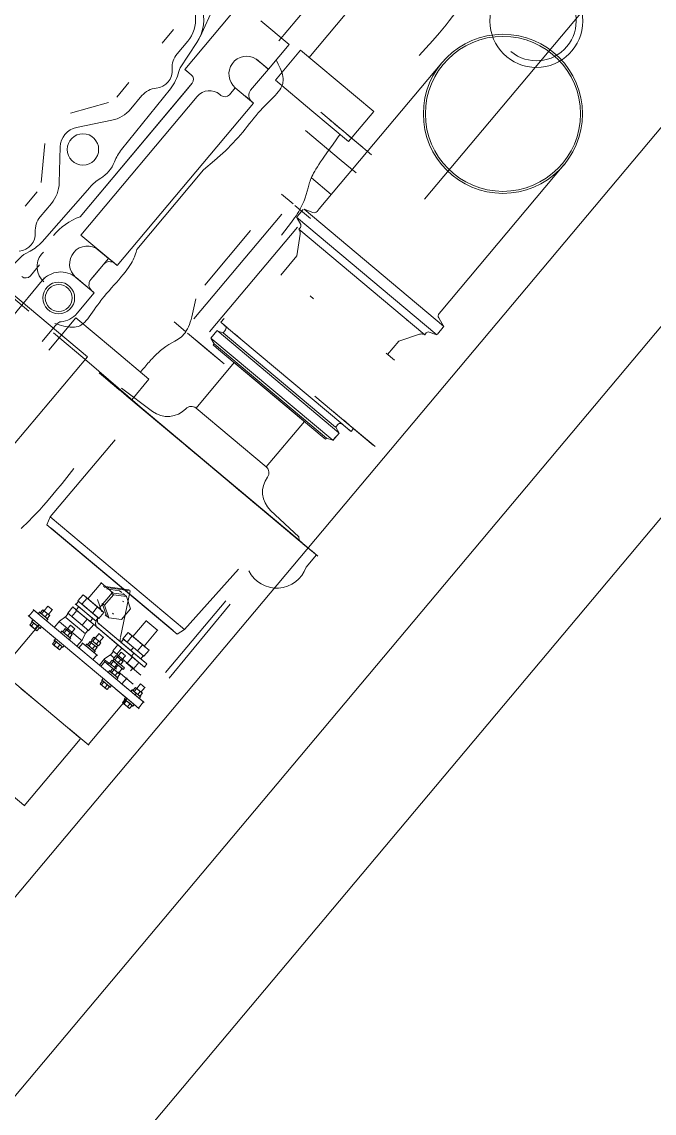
# Model space of a CAD drawing. Header units: millimetres. Extents: x 834140250 to 834644390, y 817877047 to 817987022.
# Drawn here: x 834168095 to 834168507, y 817932225 to 817932936 of the extents above; entities that cross this region are included whole.
import ezdxf

# ---------------------------------------------------------------- set-up
doc = ezdxf.new("R2010")
doc.units = ezdxf.units.MM
doc.header["$LTSCALE"] = 1000
doc.header["$MEASUREMENT"] = 0
doc.layers.add('VPA040_Text', color=3, linetype='Continuous')
doc.layers.add('VPAX', color=7, linetype='Continuous', lineweight=13)

# ---------------------------------------------------------------- blocks, each defined once
blk = doc.blocks.new('A$C767F005D')
at = {"layer": 'VPAX', "color": 253}
for p, q in [((-4569.21, -9676.94), (-6176.17, -11592.04)), ((-4915.88, -9960.44), (-6240.01, -11538.48)), ((-5109.57, -10054.47), (-5242.09, -10212.39)), ((-5336.89, -10109.25), (-5310.04, -10077.26)), ((-5362, -10085), (-5397.97, -10127.87)), ((-5362, -10085), (-5397.97, -10127.87)), ((-5379.25, -10087.14), (-5388.18, -10106.69)), ((-5286.92, -10084.01), (-5317.27, -10120.23)), ((-5412.91, -10110.75), (-5405.38, -10101.77)), ((-5330.24, -10111.65), (-5348.66, -10096.19)), ((-5396.2, -10109.47), (-5403.07, -10117.66)), ((-5390.19, -10110.33), (-5401.01, -10126.81)), ((-5343.7, -10127.69), (-5330.24, -10111.65)), ((-5322.74, -10115.37), (-5339.13, -10134.9)), ((-5322.74, -10115.37), (-5298.92, -10135.36)), ((-5351.55, -10121.1), (-5343.7, -10127.69)), ((-5344.01, -10127.42), (-5351.48, -10121.16)), ((-5349.73, -10122.62), (-5351.48, -10121.16)), ((-5343.7, -10127.69), (-5349.73, -10122.62)), ((-5230.66, -10123.51), (-5310.61, -10218.79)), ((-5397.97, -10127.87), (-5396.21, -10129.36)), ((-5397.97, -10127.87), (-5393.85, -10131.34)), ((-5397.97, -10127.87), (-5393.85, -10131.34)), ((-5355.22, -10141.42), (-5343.7, -10127.69)), ((-5466.3, -10223.81), (-5393.36, -10136.89)), ((-5442.42, -10145.92), (-5434.48, -10136.46)), ((-5396.16, -10140.22), (-5393.36, -10136.89)), ((-5339.13, -10134.9), (-5315.31, -10154.89)), ((-5298.92, -10135.36), (-5275.1, -10155.34)), ((-5396.16, -10140.22), (-5466.3, -10223.81)), ((-5407.4, -10140.47), (-5439.22, -10180.02)), ((-5425.97, -10144.96), (-5433.24, -10153.62)), ((-5375.36, -10144.14), (-5374.57, -10144.81)), ((-5375.36, -10144.14), (-5374.57, -10144.81)), ((-5369.02, -10144.32), (-5365.22, -10139.8)), ((-5353.31, -10149.79), (-5365.22, -10139.8)), ((-5365.22, -10139.8), (-5353.31, -10149.79)), ((-5365.22, -10139.8), (-5354.58, -10148.72)), ((-5447.81, -10149.39), (-5472.51, -10156.27)), ((-5465.78, -10235.78), (-5389.96, -10145.42)), ((-5442.12, -10255.63), (-5353.31, -10149.79)), ((-5358.55, -10145.39), (-5355.54, -10147.92)), ((-5353.31, -10149.79), (-5355.54, -10147.92)), ((-5353.31, -10149.79), (-5354.58, -10148.72)), ((-5315.31, -10154.89), (-5291.49, -10174.88)), ((-5286.39, -10175.22), (-5309.57, -10155.77)), ((-5275.1, -10155.34), (-5291.49, -10174.88)), ((-5445.68, -10161.03), (-5468.57, -10165.7)), ((-5319.56, -10167.68), (-5296.38, -10187.13)), ((-5491.64, -10201.63), (-5489.16, -10176.1)), ((-5479.81, -10201.7), (-5479.18, -10178.34)), ((-5276.6, -10183.43), (-5286.39, -10175.22)), ((-5285.86, -10175.66), (-5282.88, -10178.16)), ((-5286.59, -10195.34), (-5296.38, -10187.13)), ((-5385.89, -10193.35), (-5429.33, -10245.12)), ((-5151.26, -10190.13), (-5231.21, -10285.41)), ((-5302.7, -10209.36), (-5315.69, -10198.46)), ((-5502.06, -10216.99), (-5494.12, -10207.53)), ((-5459.95, -10204.73), (-5491.03, -10240.14)), ((-5335.16, -10209.12), (-5327.61, -10215.47)), ((-5484.94, -10215.23), (-5492.21, -10223.9)), ((-5334.86, -10222.1), (-5392.16, -10290.38)), ((-5316.25, -10225), (-5326.42, -10216.47)), ((-5321.09, -10219.18), (-5324.86, -10223.67)), ((-5229.65, -10295.16), (-5320.48, -10218.94)), ((-5320.48, -10218.94), (-5314.66, -10221.06)), ((-5310.61, -10218.79), (-5311.9, -10220.33)), ((-5465.78, -10235.78), (-5460.11, -10229.01)), ((-5324.7, -10230.63), (-5381.99, -10298.91)), ((-5325.32, -10224.23), (-5234.01, -10300.85)), ((-5324.96, -10224.86), (-5322.65, -10228.86)), ((-5442.12, -10255.63), (-5465.78, -10235.78)), ((-5465.78, -10235.78), (-5442.12, -10255.63)), ((-5454.03, -10245.64), (-5465.78, -10235.78)), ((-5385.15, -10268.43), (-5355.27, -10232.82)), ((-5325.04, -10249.32), (-5322.94, -10235.24)), ((-5322.82, -10230.75), (-5323.84, -10231.98)), ((-5323.43, -10232.69), (-5323.84, -10231.98)), ((-5323.84, -10231.98), (-5323.43, -10232.69)), ((-5323.84, -10231.98), (-5241.9, -10300.73)), ((-5447.81, -10251.12), (-5455.32, -10244.83)), ((-5453.53, -10246.33), (-5455.32, -10244.83)), ((-5519.76, -10264.82), (-5503.7, -10249.17)), ((-5498.74, -10246.23), (-5502.08, -10247.99)), ((-5457.77, -10263), (-5447.81, -10251.12)), ((-5454.03, -10245.64), (-5443.71, -10254.3)), ((-5447.36, -10251.23), (-5453.4, -10246.17)), ((-5447.36, -10251.23), (-5444.35, -10253.76)), ((-5325.04, -10249.32), (-5335.57, -10261.87)), ((-5498.63, -10262.34), (-5492.58, -10255.13)), ((-5498.63, -10262.34), (-5492.58, -10255.13)), ((-5459.27, -10264.78), (-5451.01, -10254.94)), ((-5442.12, -10255.63), (-5444.35, -10253.76)), ((-5499.55, -10285.37), (-5523.37, -10265.39)), ((-5490.85, -10265.44), (-5510.29, -10288.81)), ((-5468.96, -10263.42), (-5458.63, -10272.08)), ((-5457.05, -10273.41), (-5468.9, -10263.47)), ((-5461.53, -10315.01), (-5518.06, -10267.57)), ((-5459.27, -10271.55), (-5462.29, -10269.02)), ((-5457.05, -10273.41), (-5459.27, -10271.55)), ((-5457.05, -10273.41), (-5468.24, -10286.75)), ((-5457.05, -10273.41), (-5468.24, -10286.75)), ((-5316.57, -10275.34), (-5314.25, -10277.29)), ((-5231.21, -10285.41), (-5232.5, -10286.95)), ((-5490.91, -10305.07), (-5481.31, -10293.63)), ((-5486.63, -10310.69), (-5469.04, -10289.73)), ((-5469.04, -10289.73), (-5445.22, -10309.72)), ((-5404.92, -10292.38), (-5397.54, -10298.57)), ((-5372.5, -10290.03), (-5374.64, -10292.57)), ((-5374.64, -10292.57), (-5371.16, -10295.49)), ((-5373.31, -10293.68), (-5370.46, -10296.07)), ((-5253.53, -10291.35), (-5252.91, -10291.5)), ((-5229.65, -10295.16), (-5232.75, -10289.79)), ((-5460.29, -10319.08), (-5483.67, -10299.47)), ((-5386.07, -10308.21), (-5396.24, -10299.68)), ((-5396.24, -10299.68), (-5382.59, -10311.13)), ((-5381.15, -10302.86), (-5379.24, -10300.57)), ((-5381.14, -10302.86), (-5377.23, -10298.21)), ((-5373.04, -10299.46), (-5377.23, -10298.21)), ((-5297.72, -10364.67), (-5377.12, -10298.05)), ((-5373.04, -10299.46), (-5371.93, -10298.14)), ((-5299.89, -10360.91), (-5373.04, -10299.54)), ((-5295.24, -10359.19), (-5372.14, -10294.66)), ((-5365.32, -10300.39), (-5361.81, -10303.33)), ((-5258.77, -10304.93), (-5245.27, -10300.42)), ((-5244.44, -10298.97), (-5243.69, -10299.23)), ((-5243.71, -10299.58), (-5242.95, -10299.85)), ((-5242.68, -10300.45), (-5241.9, -10300.73)), ((-5240.88, -10299.51), (-5241.9, -10300.73)), ((-5234.7, -10300.6), (-5239.04, -10299.02)), ((-5229.78, -10295.8), (-5233.55, -10300.29)), ((-5386.07, -10308.21), (-5372.42, -10319.66)), ((-5301.75, -10369.48), (-5381.15, -10302.86)), ((-5381.15, -10302.86), (-5378.98, -10306.62)), ((-5379.6, -10307.35), (-5378.98, -10306.62)), ((-5379.6, -10307.35), (-5377.41, -10309.19)), ((-5305.83, -10367.99), (-5378.98, -10306.62)), ((-5258.77, -10304.93), (-5266.02, -10313.57)), ((-5461.53, -10315.01), (-5509.63, -10372.33)), ((-5445.22, -10309.72), (-5421.41, -10329.7)), ((-5382.59, -10311.13), (-5372.42, -10319.66)), ((-5308.64, -10366.9), (-5377.41, -10309.19)), ((-5267, -10312.8), (-5261.59, -10317.34)), ((-5460.29, -10319.08), (-5416.35, -10356.97)), ((-5390.69, -10348.5), (-5365.84, -10318.9)), ((-5365.84, -10318.9), (-5320.21, -10357.19)), ((-5453.73, -10325.6), (-5450.95, -10327.93)), ((-5453.57, -10325.74), (-5453.72, -10325.61)), ((-5450.11, -10328.64), (-5453.57, -10325.74)), ((-5449.66, -10329.02), (-5450.95, -10327.93)), ((-5450.11, -10328.64), (-5448.54, -10329.95)), ((-5449.8, -10328.89), (-5444.18, -10333.62)), ((-5449.66, -10329.02), (-5444.86, -10333.04)), ((-5449.09, -10329.5), (-5444.9, -10333.01)), ((-5440.72, -10336.51), (-5448.54, -10329.95)), ((-5421.4, -10329.71), (-5432.67, -10343.13)), ((-5445.76, -10332.28), (-5444.87, -10333.04)), ((-5444.63, -10333.23), (-5444.99, -10332.93)), ((-5444.87, -10333.04), (-5443.62, -10334.08)), ((-5443.62, -10334.08), (-5438.09, -10338.72)), ((-5443.59, -10334.1), (-5321.68, -10436.4)), ((-5443.51, -10334.04), (-5441.49, -10335.72)), ((-5321.63, -10436.3), (-5443.51, -10334.04)), ((-5323.64, -10434.61), (-5441.49, -10335.72)), ((-5441.29, -10336.04), (-5435.66, -10340.76)), ((-5440.88, -10336.38), (-5439.46, -10337.57)), ((-5440.3, -10336.87), (-5440.72, -10336.51)), ((-5440.57, -10336.64), (-5436.38, -10340.16)), ((-5439.19, -10335.52), (-5419.06, -10350.69)), ((-5437.92, -10338.86), (-5439.46, -10337.57)), ((-5435.74, -10340.69), (-5438.09, -10338.72)), ((-5431.99, -10343.84), (-5437.92, -10338.86)), ((-5436.26, -10340.26), (-5430.63, -10344.98)), ((-5435.74, -10340.69), (-5402.62, -10368.48)), ((-5435.54, -10340.86), (-5431.35, -10344.38)), ((-5431.99, -10343.84), (-5429.5, -10345.94)), ((-5275.36, -10372.62), (-5313.34, -10340.75)), ((-5411.36, -10361.15), (-5429.5, -10345.94)), ((-5345.05, -10386.79), (-5390.69, -10348.5)), ((-5301.7, -10350.52), (-5294.5, -10356.56)), ((-5345.05, -10386.79), (-5320.21, -10357.19)), ((-5289.75, -10363.79), (-5296.92, -10357.78)), ((-5290.37, -10363.28), (-5296.23, -10358.36)), ((-5294.87, -10356.25), (-5289.07, -10361.12)), ((-5274.16, -10373.63), (-5294.5, -10356.56)), ((-5411.36, -10361.15), (-5409.67, -10362.57)), ((-5405.22, -10366.3), (-5409.67, -10362.57)), ((-5301.62, -10369.59), (-5297.59, -10364.78)), ((-5299.86, -10360.84), (-5298.73, -10359.49)), ((-5297.59, -10364.78), (-5299.86, -10360.84)), ((-5288.15, -10361.89), (-5289.75, -10363.79)), ((-5289.49, -10363.48), (-5289.75, -10363.79)), ((-5288.15, -10361.89), (-5277.45, -10370.87)), ((-5485.72, -10419.41), (-5443.49, -10369.08)), ((-5402.84, -10368.3), (-5405.22, -10366.3)), ((-5404.84, -10366.62), (-5399.21, -10371.35)), ((-5404.12, -10367.23), (-5399.93, -10370.74)), ((-5396.51, -10373.61), (-5402.84, -10368.3)), ((-5400.67, -10370.12), (-5402.62, -10368.48)), ((-5400.67, -10370.12), (-5395.61, -10374.37)), ((-5306.45, -10368.73), (-5308.64, -10366.9)), ((-5306.45, -10368.73), (-5305.83, -10367.99)), ((-5301.75, -10369.48), (-5305.83, -10367.99)), ((-5301.75, -10369.48), (-5299.84, -10367.2)), ((-5283.1, -10366.13), (-5275.36, -10372.62)), ((-5396.51, -10373.61), (-5393.96, -10375.75)), ((-5396.09, -10373.96), (-5390.47, -10378.68)), ((-5395.61, -10374.37), (-5393.15, -10376.44)), ((-5395.37, -10374.57), (-5391.19, -10378.08)), ((-5371.89, -10394.27), (-5393.96, -10375.75)), ((-5393.15, -10376.44), (-5387.06, -10381.54)), ((-5384.63, -10383.58), (-5387.06, -10381.54)), ((-5384.63, -10383.58), (-5362.76, -10401.93)), ((-5371.89, -10394.27), (-5369.35, -10396.4)), ((-5363.04, -10401.7), (-5369.35, -10396.4)), ((-5366.6, -10398.71), (-5360.98, -10403.43)), ((-5365.88, -10399.31), (-5361.69, -10402.83)), ((-5360.64, -10403.71), (-5363.04, -10401.7)), ((-5360.14, -10404.13), (-5362.76, -10401.93)), ((-5356.16, -10407.47), (-5360.64, -10403.71)), ((-5360.14, -10404.13), (-5353.71, -10409.53)), ((-5358.2, -10405.76), (-5352.58, -10410.48)), ((-5357.49, -10406.36), (-5353.3, -10409.87)), ((-5356.16, -10407.47), (-5354.45, -10408.91)), ((-5336.2, -10424.22), (-5354.45, -10408.91)), ((-5353.71, -10409.53), (-5351.44, -10411.43)), ((-5351.44, -10411.43), (-5347.64, -10414.62)), ((-5346.23, -10415.8), (-5347.64, -10414.62)), ((-5323.84, -10432.31), (-5342.28, -10415.12)), ((-5485.72, -10419.41), (-5487.91, -10424.49)), ((-5398.38, -10492.7), (-5485.72, -10419.41)), ((-5346.23, -10415.8), (-5329.89, -10429.51)), ((-5403, -10495.74), (-5487.91, -10424.49)), ((-5405.76, -10493.43), (-5485.16, -10426.81)), ((-5336.2, -10424.22), (-5333.7, -10426.32)), ((-5334.99, -10425.23), (-5329.37, -10429.95)), ((-5334.28, -10425.83), (-5330.09, -10429.35)), ((-5327.75, -10431.31), (-5333.7, -10426.32)), ((-5329.9, -10429.51), (-5324.27, -10434.23)), ((-5327.53, -10431.49), (-5329.89, -10429.51)), ((-5329.18, -10430.11), (-5324.99, -10433.62)), ((-5326.19, -10432.62), (-5327.75, -10431.31)), ((-5327.53, -10431.49), (-5321.98, -10436.15)), ((-5324.74, -10433.84), (-5326.19, -10432.62)), ((-5325.29, -10433.37), (-5324.85, -10433.74)), ((-5316.85, -10440.46), (-5324.85, -10433.74)), ((-5323.64, -10434.61), (-5323.84, -10432.31)), ((-5321.63, -10436.3), (-5323.64, -10434.61)), ((-5321.98, -10436.15), (-5320.71, -10437.22)), ((-5321.14, -10436.86), (-5315.51, -10441.58)), ((-5320.88, -10437.07), (-5320.53, -10437.37)), ((-5319.79, -10437.99), (-5320.71, -10437.22)), ((-5320.64, -10437.28), (-5315.58, -10441.52)), ((-5320.42, -10437.46), (-5316.23, -10440.98)), ((-5316.85, -10440.46), (-5315.27, -10441.78)), ((-5314.31, -10442.59), (-5315.58, -10441.52)), ((-5311.76, -10444.72), (-5315.27, -10441.78)), ((-5311.57, -10444.88), (-5314.31, -10442.59)), ((-5312.42, -10444.18), (-5319.12, -10452.17)), ((-5311.59, -10444.87), (-5311.76, -10444.72)), ((-5398.38, -10492.7), (-5363.11, -10453.54)), ((-5452.53, -10462.45), (-5461.19, -10472.77)), ((-5444.89, -10468.86), (-5452.83, -10462.19)), ((-5451.3, -10464.55), (-5434.35, -10466.93)), ((-5450.54, -10465.19), (-5433.59, -10467.57)), ((-5464.34, -10470.13), (-5467.67, -10474.1)), ((-5461.71, -10472.33), (-5465.04, -10476.3)), ((-5461.71, -10472.33), (-5464.34, -10470.13)), ((-5464.34, -10470.13), (-5460.16, -10473.64)), ((-5451.57, -10480.84), (-5463.48, -10470.85)), ((-5454.89, -10478.05), (-5461.71, -10472.33)), ((-5445.2, -10468.6), (-5453.86, -10478.92)), ((-5450.26, -10476.98), (-5444.49, -10470.1)), ((-5449.05, -10466.28), (-5440.66, -10467.46)), ((-5444.49, -10470.1), (-5446.01, -10468.83)), ((-5446.01, -10468.83), (-5437.62, -10470.01)), ((-5444.49, -10470.1), (-5436.1, -10471.28)), ((-5439.14, -10468.73), (-5440.66, -10467.46)), ((-5433.59, -10467.57), (-5439.96, -10497.74)), ((-5437.56, -10469.93), (-5438.32, -10469.3)), ((-5436.1, -10471.28), (-5437.62, -10470.01)), ((-5436.1, -10471.28), (-5433.48, -10479.34)), ((-5489.67, -10480.6), (-5487.17, -10477.63)), ((-5484.31, -10480.03), (-5487.28, -10477.53)), ((-5471, -10478.07), (-5474.34, -10482.04)), ((-5468.37, -10480.27), (-5471, -10478.07)), ((-5471, -10478.07), (-5466.82, -10481.58)), ((-5455.57, -10487.63), (-5469.47, -10475.97)), ((-5467.27, -10474.43), (-5468.94, -10476.42)), ((-5467.11, -10477.95), (-5468.77, -10479.94)), ((-5453.91, -10485.65), (-5467.8, -10473.99)), ((-5465.04, -10476.3), (-5467.67, -10474.1)), ((-5467.67, -10474.1), (-5463.49, -10477.61)), ((-5457.56, -10485.97), (-5467.48, -10477.64)), ((-5458.22, -10482.02), (-5465.04, -10476.3)), ((-5463.49, -10477.61), (-5456.67, -10483.33)), ((-5453.55, -10479.18), (-5461.49, -10472.52)), ((-5453.55, -10479.18), (-5461.49, -10472.52)), ((-5460.16, -10473.64), (-5453.34, -10479.36)), ((-5454.89, -10478.05), (-5458.22, -10482.02)), ((-5450.71, -10481.57), (-5454.89, -10478.05)), ((-5452.2, -10481.21), (-5454.82, -10473.15)), ((-5453.34, -10479.36), (-5450.71, -10481.57)), ((-5450.26, -10476.98), (-5451.78, -10475.7)), ((-5449.16, -10483.76), (-5451.78, -10475.7)), ((-5447.64, -10485.03), (-5450.26, -10476.98)), ((-5433.48, -10479.34), (-5439.25, -10486.21)), ((-5438.54, -10474.19), (-5437.78, -10474.82)), ((-5410.61, -10520.81), (-5371.29, -10473.96)), ((-5408.24, -10524.49), (-5368.5, -10476.29)), ((-5500.08, -10483.71), (-5496.4, -10486.79)), ((-5496.29, -10480.12), (-5499.63, -10484.09)), ((-5484.93, -10496.41), (-5499.63, -10484.09)), ((-5496.87, -10486.4), (-5497.71, -10487.39)), ((-5496.75, -10479.74), (-5493.07, -10482.82)), ((-5481.6, -10492.44), (-5496.29, -10480.12)), ((-5492.71, -10481.43), (-5493.54, -10482.43)), ((-5486.98, -10486.24), (-5492.94, -10481.24)), ((-5490.57, -10479.85), (-5492.23, -10481.83)), ((-5491.35, -10482.57), (-5492.23, -10481.83)), ((-5492.23, -10481.83), (-5490.84, -10483.01)), ((-5489.69, -10480.59), (-5491.35, -10482.57)), ((-5489.08, -10484.48), (-5491.35, -10482.57)), ((-5490.84, -10483.01), (-5488.56, -10484.91)), ((-5490.57, -10479.85), (-5489.17, -10481.02)), ((-5489.69, -10480.59), (-5490.57, -10479.85)), ((-5486.31, -10483.42), (-5490.28, -10480.09)), ((-5486.81, -10483.01), (-5489.78, -10480.51)), ((-5487.42, -10482.49), (-5489.69, -10480.59)), ((-5489.17, -10481.02), (-5486.9, -10482.93)), ((-5487.42, -10482.49), (-5489.08, -10484.48)), ((-5487.69, -10485.65), (-5489.08, -10484.48)), ((-5488.56, -10484.91), (-5487.69, -10485.65)), ((-5487.21, -10486.05), (-5488.04, -10487.04)), ((-5486.02, -10483.66), (-5487.69, -10485.65)), ((-5486.02, -10483.66), (-5487.42, -10482.49)), ((-5486.92, -10482.91), (-5484.42, -10479.93)), ((-5486.9, -10482.93), (-5486.02, -10483.66)), ((-5479.65, -10487.32), (-5475.6, -10484.36)), ((-5473.94, -10482.37), (-5475.6, -10484.36)), ((-5462.72, -10495.6), (-5475.55, -10484.83)), ((-5460.57, -10493.59), (-5474.47, -10481.93)), ((-5474.34, -10482.04), (-5470.15, -10485.55)), ((-5471.7, -10484.24), (-5474.34, -10482.04)), ((-5468.37, -10480.27), (-5471.7, -10484.24)), ((-5464.89, -10489.96), (-5471.7, -10484.24)), ((-5470.15, -10485.55), (-5463.33, -10491.27)), ((-5459.22, -10487.95), (-5469.15, -10479.62)), ((-5461.56, -10485.99), (-5468.37, -10480.27)), ((-5466.82, -10481.58), (-5460, -10487.3)), ((-5461.56, -10485.99), (-5464.89, -10489.96)), ((-5457.37, -10489.51), (-5461.56, -10485.99)), ((-5457.94, -10485.65), (-5459.6, -10487.63)), ((-5454.04, -10485.54), (-5458.22, -10482.02)), ((-5456.67, -10483.33), (-5454.04, -10485.54)), ((-5454.44, -10485.2), (-5456.1, -10487.19)), ((-5450.71, -10481.57), (-5454.04, -10485.54)), ((-5449.22, -10483.83), (-5449.98, -10483.19)), ((-5447.64, -10485.03), (-5449.16, -10483.76)), ((-5439.25, -10486.21), (-5447.64, -10485.03)), ((-5445.2, -10482.13), (-5444.44, -10482.76)), ((-5518.26, -10519.8), (-5492.98, -10489.66)), ((-5497.23, -10487.79), (-5498.89, -10489.77)), ((-5498.02, -10490.51), (-5498.89, -10489.77)), ((-5498.89, -10489.77), (-5497.5, -10490.95)), ((-5494.64, -10493.35), (-5498.61, -10490.02)), ((-5496.35, -10488.53), (-5498.02, -10490.51)), ((-5495.74, -10492.42), (-5498.02, -10490.51)), ((-5491.98, -10492.19), (-5497.93, -10487.2)), ((-5497.5, -10490.95), (-5495.23, -10492.85)), ((-5496.35, -10488.53), (-5497.23, -10487.79)), ((-5497.23, -10487.79), (-5495.83, -10488.96)), ((-5494.08, -10490.43), (-5496.35, -10488.53)), ((-5495.83, -10488.96), (-5493.56, -10490.87)), ((-5494.08, -10490.43), (-5495.74, -10492.42)), ((-5494.35, -10493.59), (-5495.74, -10492.42)), ((-5495.23, -10492.85), (-5494.35, -10493.59)), ((-5492.68, -10491.6), (-5494.35, -10493.59)), ((-5492.68, -10491.6), (-5494.08, -10490.43)), ((-5493.56, -10490.87), (-5492.68, -10491.6)), ((-5493.28, -10489.41), (-5492, -10490.48)), ((-5492.98, -10489.66), (-5483.31, -10497.77)), ((-5491.37, -10491.01), (-5492.21, -10492)), ((-5482.98, -10491.29), (-5479.65, -10487.32)), ((-5473.82, -10498.97), (-5481.6, -10492.44)), ((-5464.93, -10500.1), (-5479.6, -10487.79)), ((-5472.29, -10498.57), (-5478.25, -10493.57)), ((-5475.88, -10492.18), (-5477.54, -10494.16)), ((-5475, -10492.91), (-5476.66, -10494.9)), ((-5475, -10492.91), (-5475.88, -10492.18)), ((-5475.88, -10492.18), (-5474.48, -10493.35)), ((-5471.62, -10495.75), (-5475.59, -10492.42)), ((-5472.11, -10495.33), (-5475.09, -10492.83)), ((-5472.73, -10494.82), (-5475, -10492.91)), ((-5474.98, -10492.93), (-5472.48, -10489.95)), ((-5474.48, -10493.35), (-5472.21, -10495.25)), ((-5469.62, -10492.36), (-5472.59, -10489.86)), ((-5472.23, -10495.24), (-5469.73, -10492.26)), ((-5460.7, -10493.48), (-5464.89, -10489.96)), ((-5463.33, -10491.27), (-5460.7, -10493.48)), ((-5461.1, -10493.14), (-5462.76, -10495.13)), ((-5457.37, -10489.51), (-5460.7, -10493.48)), ((-5460, -10487.3), (-5457.37, -10489.51)), ((-5457.6, -10489.31), (-5442.78, -10501.75)), ((-5432.83, -10510.1), (-5457.6, -10489.31)), ((-5431.17, -10508.11), (-5454.85, -10488.24)), ((-5454.85, -10488.24), (-5440.02, -10500.68)), ((-5423.19, -10487.07), (-5431.85, -10497.39)), ((-5415.85, -10493.22), (-5424.51, -10503.55)), ((-5415.55, -10493.48), (-5423.49, -10486.81)), ((-5398.38, -10492.7), (-5403, -10495.74)), ((-5477.15, -10502.94), (-5484.93, -10496.41)), ((-5482.54, -10500.12), (-5484.2, -10502.1)), ((-5477.29, -10504.52), (-5483.24, -10499.53)), ((-5482.18, -10498.72), (-5483.02, -10499.72)), ((-5481.66, -10500.85), (-5482.54, -10500.12)), ((-5482.54, -10500.12), (-5481.14, -10501.29)), ((-5478.02, -10493.76), (-5478.85, -10494.75)), ((-5477.54, -10494.16), (-5476.15, -10495.33)), ((-5476.66, -10494.9), (-5477.54, -10494.16)), ((-5474.39, -10496.8), (-5476.66, -10494.9)), ((-5476.15, -10495.33), (-5473.87, -10497.24)), ((-5472.73, -10494.82), (-5474.39, -10496.8)), ((-5473, -10497.98), (-5474.39, -10496.8)), ((-5473.87, -10497.24), (-5473, -10497.98)), ((-5428.2, -10537.26), (-5473.82, -10498.97)), ((-5472.52, -10498.38), (-5473.35, -10499.37)), ((-5471.33, -10495.99), (-5473, -10497.98)), ((-5471.33, -10495.99), (-5472.73, -10494.82)), ((-5472.21, -10495.25), (-5471.33, -10495.99)), ((-5468.31, -10503.6), (-5464.98, -10499.63)), ((-5464.98, -10499.63), (-5462.76, -10495.13)), ((-5459.73, -10500.65), (-5461.39, -10502.64)), ((-5458.85, -10501.39), (-5459.73, -10500.65)), ((-5459.73, -10500.65), (-5458.33, -10501.82)), ((-5459.29, -10501.02), (-5458.46, -10500.03)), ((-5457.23, -10497.68), (-5458.89, -10499.66)), ((-5458.89, -10499.66), (-5457.5, -10500.83)), ((-5458.02, -10500.4), (-5458.89, -10499.66)), ((-5454.64, -10503.23), (-5458.61, -10499.9)), ((-5456.35, -10498.41), (-5458.02, -10500.4)), ((-5455.74, -10502.3), (-5458.02, -10500.4)), ((-5457.5, -10500.83), (-5455.23, -10502.74)), ((-5456.35, -10498.41), (-5457.23, -10497.68)), ((-5457.23, -10497.68), (-5455.83, -10498.85)), ((-5452.97, -10501.25), (-5456.94, -10497.92)), ((-5453.47, -10500.83), (-5456.45, -10498.33)), ((-5454.08, -10500.32), (-5456.35, -10498.41)), ((-5456.33, -10498.43), (-5453.83, -10495.45)), ((-5455.83, -10498.85), (-5453.56, -10500.75)), ((-5454.08, -10500.32), (-5455.74, -10502.3)), ((-5452.68, -10501.49), (-5454.08, -10500.32)), ((-5450.97, -10497.85), (-5453.95, -10495.36)), ((-5453.58, -10500.74), (-5451.08, -10497.76)), ((-5453.56, -10500.75), (-5452.68, -10501.49)), ((-5426.23, -10512.25), (-5440.13, -10500.59)), ((-5440.02, -10500.68), (-5422.71, -10515.21)), ((-5437.93, -10499.05), (-5439.6, -10501.04)), ((-5424.57, -10510.27), (-5438.46, -10498.61)), ((-5435, -10494.75), (-5438.33, -10498.72)), ((-5435.7, -10500.93), (-5438.33, -10498.72)), ((-5438.33, -10498.72), (-5434.14, -10502.23)), ((-5432.37, -10496.96), (-5435.7, -10500.93)), ((-5432.37, -10496.96), (-5435, -10494.75)), ((-5435, -10494.75), (-5430.81, -10498.26)), ((-5422.23, -10505.46), (-5434.14, -10495.47)), ((-5425.55, -10502.68), (-5432.37, -10496.96)), ((-5424.21, -10503.8), (-5432.15, -10497.14)), ((-5424.21, -10503.8), (-5432.15, -10497.14)), ((-5424.21, -10503.8), (-5432.15, -10497.14)), ((-5430.81, -10498.26), (-5424, -10503.98)), ((-5483.33, -10502.84), (-5484.2, -10502.1)), ((-5484.2, -10502.1), (-5482.81, -10503.27)), ((-5479.95, -10505.67), (-5483.92, -10502.34)), ((-5481.66, -10500.85), (-5483.33, -10502.84)), ((-5481.05, -10504.74), (-5483.33, -10502.84)), ((-5482.81, -10503.27), (-5480.54, -10505.18)), ((-5479.39, -10502.76), (-5481.66, -10500.85)), ((-5481.14, -10501.29), (-5478.87, -10503.19)), ((-5479.39, -10502.76), (-5481.05, -10504.74)), ((-5479.66, -10505.92), (-5481.05, -10504.74)), ((-5480.54, -10505.18), (-5479.66, -10505.92)), ((-5477.99, -10503.93), (-5479.66, -10505.92)), ((-5477.99, -10503.93), (-5479.39, -10502.76)), ((-5478.87, -10503.19), (-5477.99, -10503.93)), ((-5476.68, -10503.34), (-5477.51, -10504.33)), ((-5431.53, -10541.23), (-5477.15, -10502.94)), ((-5467.04, -10504.67), (-5464.54, -10501.69)), ((-5454.99, -10509.7), (-5464.92, -10501.37)), ((-5456.98, -10508.04), (-5462.93, -10503.04)), ((-5461.87, -10502.24), (-5462.7, -10503.23)), ((-5456.14, -10507.04), (-5462.1, -10502.05)), ((-5461.39, -10502.64), (-5460, -10503.81)), ((-5460.52, -10503.37), (-5461.39, -10502.64)), ((-5458.85, -10501.39), (-5460.52, -10503.37)), ((-5458.24, -10505.28), (-5460.52, -10503.37)), ((-5460, -10503.81), (-5457.73, -10505.72)), ((-5455.47, -10504.23), (-5459.44, -10500.89)), ((-5456.58, -10503.3), (-5458.85, -10501.39)), ((-5458.33, -10501.82), (-5456.06, -10503.73)), ((-5456.58, -10503.3), (-5458.24, -10505.28)), ((-5456.85, -10506.45), (-5458.24, -10505.28)), ((-5457.73, -10505.72), (-5456.85, -10506.45)), ((-5456.37, -10506.85), (-5457.2, -10507.85)), ((-5455.18, -10504.47), (-5456.85, -10506.45)), ((-5455.18, -10504.47), (-5456.58, -10503.3)), ((-5456.06, -10503.73), (-5455.18, -10504.47)), ((-5454.35, -10503.47), (-5455.74, -10502.3)), ((-5455.62, -10504.1), (-5454.79, -10503.11)), ((-5455.23, -10502.74), (-5454.35, -10503.47)), ((-5452.68, -10501.49), (-5454.35, -10503.47)), ((-5444.59, -10506.99), (-5446.26, -10508.98)), ((-5441.66, -10502.69), (-5444.99, -10506.66)), ((-5442.36, -10508.87), (-5444.99, -10506.66)), ((-5442.78, -10501.75), (-5424.37, -10517.19)), ((-5439.03, -10504.9), (-5442.36, -10508.87)), ((-5441.95, -10510.49), (-5439.46, -10507.52)), ((-5439.03, -10504.9), (-5441.66, -10502.69)), ((-5441.66, -10502.69), (-5437.48, -10506.2)), ((-5436.59, -10509.92), (-5439.57, -10507.42)), ((-5432.21, -10510.62), (-5439.03, -10504.9)), ((-5437.48, -10506.2), (-5430.66, -10511.92)), ((-5428.88, -10506.65), (-5435.7, -10500.93)), ((-5434.14, -10502.23), (-5427.33, -10507.95)), ((-5431.51, -10504.44), (-5433.18, -10506.42)), ((-5425.55, -10502.68), (-5428.88, -10506.65)), ((-5424.7, -10510.16), (-5428.88, -10506.65)), ((-5421.36, -10506.19), (-5425.55, -10502.68)), ((-5421.36, -10506.19), (-5424.7, -10510.16)), ((-5424, -10503.98), (-5421.36, -10506.19)), ((-5457.87, -10512.36), (-5455.37, -10509.38)), ((-5453.64, -10515.91), (-5450.31, -10511.94)), ((-5452.66, -10516.73), (-5450.16, -10513.75)), ((-5440.61, -10521.77), (-5450.54, -10513.44)), ((-5450.31, -10511.94), (-5446.26, -10508.98)), ((-5450.26, -10512.41), (-5446.97, -10515.17)), ((-5447.49, -10514.3), (-5448.33, -10515.29)), ((-5445.35, -10512.72), (-5447.02, -10514.7)), ((-5446.14, -10515.44), (-5447.02, -10514.7)), ((-5447.02, -10514.7), (-5445.62, -10515.87)), ((-5446.21, -10509.45), (-5443.84, -10511.44)), ((-5444.47, -10513.45), (-5446.14, -10515.44)), ((-5444.47, -10513.45), (-5445.35, -10512.72)), ((-5445.35, -10512.72), (-5443.95, -10513.89)), ((-5445.06, -10512.96), (-5441.2, -10516.2)), ((-5444.91, -10513.09), (-5444.08, -10512.09)), ((-5442.85, -10509.74), (-5444.52, -10511.72)), ((-5443.64, -10512.46), (-5444.52, -10511.72)), ((-5444.52, -10511.72), (-5443.12, -10512.9)), ((-5442.2, -10515.36), (-5444.47, -10513.45)), ((-5444.23, -10511.97), (-5440.37, -10515.21)), ((-5443.95, -10513.89), (-5441.68, -10515.79)), ((-5441.97, -10510.48), (-5443.64, -10512.46)), ((-5441.37, -10514.37), (-5443.64, -10512.46)), ((-5442.68, -10514.96), (-5443.21, -10514.51)), ((-5443.12, -10512.9), (-5440.85, -10514.8)), ((-5441.97, -10510.48), (-5442.85, -10509.74)), ((-5442.85, -10509.74), (-5441.46, -10510.91)), ((-5442.68, -10514.96), (-5440.05, -10517.17)), ((-5438.59, -10513.31), (-5442.56, -10509.98)), ((-5441.84, -10513.97), (-5442.38, -10513.52)), ((-5435.54, -10514.59), (-5442.36, -10508.87)), ((-5439.09, -10512.9), (-5442.07, -10510.4)), ((-5439.7, -10512.38), (-5441.97, -10510.48)), ((-5441.84, -10513.97), (-5439.21, -10516.17)), ((-5441.46, -10510.91), (-5439.18, -10512.82)), ((-5439.7, -10512.38), (-5441.37, -10514.37)), ((-5439.97, -10515.54), (-5441.37, -10514.37)), ((-5440.85, -10514.8), (-5439.97, -10515.54)), ((-5438.31, -10513.55), (-5439.97, -10515.54)), ((-5438.31, -10513.55), (-5439.7, -10512.38)), ((-5439.2, -10512.8), (-5436.7, -10509.82)), ((-5439.18, -10512.82), (-5438.31, -10513.55)), ((-5436.23, -10514.45), (-5426.78, -10522.38)), ((-5432.21, -10510.62), (-5435.54, -10514.59)), ((-5431.36, -10518.1), (-5435.54, -10514.59)), ((-5432.83, -10510.1), (-5431.17, -10508.11)), ((-5424.37, -10517.19), (-5432.83, -10510.1)), ((-5428.03, -10514.13), (-5432.21, -10510.62)), ((-5428.03, -10514.13), (-5431.36, -10518.1)), ((-5422.71, -10515.21), (-5431.17, -10508.11)), ((-5430.66, -10511.92), (-5428.03, -10514.13)), ((-5427.33, -10507.95), (-5424.7, -10510.16)), ((-5425.09, -10509.82), (-5426.76, -10511.81)), ((-5442.6, -10520.1), (-5448.55, -10515.1)), ((-5442.19, -10525.52), (-5448.14, -10520.52)), ((-5447.08, -10519.72), (-5447.92, -10520.71)), ((-5441.36, -10524.53), (-5447.31, -10519.53)), ((-5444.94, -10518.14), (-5446.6, -10520.12)), ((-5446.6, -10520.12), (-5445.21, -10521.29)), ((-5445.73, -10520.86), (-5446.6, -10520.12)), ((-5443.87, -10517.35), (-5446.14, -10515.44)), ((-5444.06, -10518.87), (-5445.73, -10520.86)), ((-5443.46, -10522.76), (-5445.73, -10520.86)), ((-5445.62, -10515.87), (-5443.35, -10517.78)), ((-5445.21, -10521.29), (-5442.94, -10523.2)), ((-5444.94, -10518.14), (-5443.54, -10519.31)), ((-5444.06, -10518.87), (-5444.94, -10518.14)), ((-5440.68, -10521.71), (-5444.65, -10518.38)), ((-5441.18, -10521.29), (-5444.16, -10518.79)), ((-5441.79, -10520.78), (-5444.06, -10518.87)), ((-5444.04, -10518.89), (-5441.54, -10515.91)), ((-5442.2, -10515.36), (-5443.87, -10517.35)), ((-5442.47, -10518.52), (-5443.87, -10517.35)), ((-5443.54, -10519.31), (-5441.27, -10521.21)), ((-5441.79, -10520.78), (-5443.46, -10522.76)), ((-5440.8, -10516.53), (-5442.2, -10515.36)), ((-5440.39, -10521.95), (-5442.06, -10523.93)), ((-5440.39, -10521.95), (-5441.79, -10520.78)), ((-5441.68, -10515.79), (-5440.8, -10516.53)), ((-5438.68, -10518.31), (-5441.66, -10515.82)), ((-5441.29, -10521.2), (-5438.79, -10518.22)), ((-5441.27, -10521.21), (-5440.39, -10521.95)), ((-5441.22, -10520.41), (-5431.77, -10528.34)), ((-5441.2, -10516.2), (-5440.87, -10516.48)), ((-5440.87, -10516.48), (-5438.23, -10518.69)), ((-5440.37, -10515.21), (-5440.03, -10515.49)), ((-5438.23, -10518.69), (-5440.05, -10517.17)), ((-5440.03, -10515.49), (-5437.4, -10517.7)), ((-5437.4, -10517.7), (-5439.21, -10516.17)), ((-5437.4, -10517.7), (-5438.23, -10518.69)), ((-5433.99, -10515.89), (-5431.36, -10518.1)), ((-5431.76, -10517.76), (-5433.42, -10519.75)), ((-5424.37, -10517.19), (-5422.71, -10515.21)), ((-5466.25, -10563.44), (-5512.93, -10524.27)), ((-5451.6, -10526.08), (-5453.27, -10528.06)), ((-5452.39, -10528.8), (-5453.27, -10528.06)), ((-5453.27, -10528.06), (-5451.87, -10529.23)), ((-5449.01, -10531.63), (-5452.98, -10528.3)), ((-5450.72, -10526.81), (-5452.39, -10528.8)), ((-5450.12, -10530.7), (-5452.39, -10528.8)), ((-5446.35, -10530.48), (-5452.31, -10525.48)), ((-5451.25, -10524.68), (-5452.08, -10525.67)), ((-5451.87, -10529.23), (-5449.6, -10531.14)), ((-5450.72, -10526.81), (-5451.6, -10526.08)), ((-5451.6, -10526.08), (-5450.21, -10527.25)), ((-5445.52, -10529.49), (-5451.47, -10524.49)), ((-5448.45, -10528.72), (-5450.72, -10526.81)), ((-5450.21, -10527.25), (-5447.93, -10529.15)), ((-5448.45, -10528.72), (-5450.12, -10530.7)), ((-5447.06, -10529.89), (-5448.45, -10528.72)), ((-5447.93, -10529.15), (-5447.06, -10529.89)), ((-5442.06, -10523.93), (-5443.46, -10522.76)), ((-5442.94, -10523.2), (-5442.06, -10523.93)), ((-5441.58, -10524.34), (-5442.41, -10525.33)), ((-5424.97, -10539.96), (-5439.66, -10527.64)), ((-5438.97, -10528.22), (-5435.64, -10524.25)), ((-5429.35, -10531.22), (-5426.85, -10528.24)), ((-5423.99, -10530.64), (-5426.97, -10528.14)), ((-5504.77, -10531.12), (-5488.62, -10544.67)), ((-5448.72, -10531.87), (-5450.12, -10530.7)), ((-5449.6, -10531.14), (-5448.72, -10531.87)), ((-5447.06, -10529.89), (-5448.72, -10531.87)), ((-5445.75, -10529.3), (-5446.58, -10530.29)), ((-5428.3, -10543.93), (-5442.99, -10531.61)), ((-5432.39, -10532.05), (-5433.22, -10533.04)), ((-5426.66, -10536.85), (-5432.62, -10531.86)), ((-5430.25, -10530.46), (-5431.91, -10532.45)), ((-5431.91, -10532.45), (-5430.52, -10533.62)), ((-5431.04, -10533.18), (-5431.91, -10532.45)), ((-5429.37, -10531.2), (-5431.04, -10533.18)), ((-5428.76, -10535.09), (-5431.04, -10533.18)), ((-5430.52, -10533.62), (-5428.25, -10535.53)), ((-5429.64, -10534.35), (-5430.47, -10535.35)), ((-5430.25, -10530.46), (-5428.85, -10531.63)), ((-5429.37, -10531.2), (-5430.25, -10530.46)), ((-5425.99, -10534.04), (-5429.96, -10530.7)), ((-5426.49, -10533.62), (-5429.46, -10531.12)), ((-5427.1, -10533.11), (-5429.37, -10531.2)), ((-5428.85, -10531.63), (-5426.58, -10533.54)), ((-5427.1, -10533.11), (-5428.76, -10535.09)), ((-5427.37, -10536.26), (-5428.76, -10535.09)), ((-5428.25, -10535.53), (-5427.37, -10536.26)), ((-5425.7, -10534.28), (-5427.37, -10536.26)), ((-5425.7, -10534.28), (-5427.1, -10533.11)), ((-5426.6, -10533.52), (-5424.1, -10530.55)), ((-5426.58, -10533.54), (-5425.7, -10534.28)), ((-5460.92, -10567.92), (-5435.63, -10537.78)), ((-5436.91, -10538.4), (-5438.58, -10540.39)), ((-5437.7, -10541.12), (-5438.58, -10540.39)), ((-5438.58, -10540.39), (-5437.18, -10541.56)), ((-5434.32, -10543.96), (-5438.29, -10540.63)), ((-5436.03, -10539.14), (-5437.7, -10541.12)), ((-5435.43, -10543.03), (-5437.7, -10541.12)), ((-5431.66, -10542.81), (-5437.62, -10537.81)), ((-5436.56, -10537.01), (-5437.39, -10538)), ((-5437.18, -10541.56), (-5434.91, -10543.47)), ((-5436.03, -10539.14), (-5436.91, -10538.4)), ((-5436.91, -10538.4), (-5435.52, -10539.57)), ((-5433.76, -10541.05), (-5436.03, -10539.14)), ((-5435.52, -10539.57), (-5433.24, -10541.48)), ((-5433.76, -10541.05), (-5435.43, -10543.03)), ((-5434.03, -10544.2), (-5435.43, -10543.03)), ((-5434.91, -10543.47), (-5434.03, -10544.2)), ((-5432.37, -10542.22), (-5434.03, -10544.2)), ((-5432.37, -10542.22), (-5433.76, -10541.05)), ((-5433.24, -10541.48), (-5432.37, -10542.22)), ((-5431.05, -10541.63), (-5431.89, -10542.62)), ((-5427.85, -10544.31), (-5431.53, -10541.23)), ((-5424.97, -10539.96), (-5428.3, -10543.93)), ((-5424.52, -10540.34), (-5428.2, -10537.26)), ((-5426.89, -10536.66), (-5427.72, -10537.66)), ((-5461.9, -10567.09), (-5473.78, -10557.12)), ((-5502.67, -10607.57), (-5466.3, -10564.23)), ((-5502.89, -10607.11), (-5549.58, -10567.94)), ((-5460.61, -10568.17), (-5461.9, -10567.09))]:
    blk.add_line(p, q, dxfattribs=at)
blk.add_lwpolyline([(-6945.22, -11077.29), (-5273.97, -9085.58), (-4507.93, -9728.36), (-6179.18, -11720.08)], close=True, dxfattribs=at)
blk.add_lwpolyline([(-6945.22, -11077.29), (-5273.97, -9085.58), (-4507.93, -9728.36), (-6179.18, -11720.08)], close=True, dxfattribs=at)
for points in [[(-5183.02, -10035.95), (-5187.31, -10041.42), (-5191.28, -10046.68), (-5195.12, -10052), (-5198.98, -10057.59), (-5202.91, -10063.43), (-5211.03, -10075.62), (-5215.21, -10081.76), (-5217.33, -10084.78), (-5219.45, -10087.74), (-5221.58, -10090.62), (-5223.72, -10093.43), (-5225.87, -10096.17), (-5228.03, -10098.85), (-5232.36, -10104.04), (-5236.7, -10109.07), (-5241.06, -10113.97), (-5245.43, -10118.82)], [(-5338.65, -10121.67), (-5337.24, -10124.42), (-5336.58, -10125.79), (-5335.96, -10127.16), (-5335.4, -10128.51), (-5334.92, -10129.86), (-5334.53, -10131.2), (-5334.24, -10132.52), (-5334.07, -10133.82), (-5334.04, -10135.11), (-5334.16, -10136.37), (-5334.28, -10137), (-5334.44, -10137.62), (-5334.65, -10138.23), (-5334.9, -10138.84), (-5335.52, -10140.05), (-5336.29, -10141.25), (-5337.2, -10142.44), (-5338.22, -10143.65), (-5339.34, -10144.88), (-5340.56, -10146.12), (-5341.84, -10147.41), (-5343.19, -10148.73), (-5344.57, -10150.1), (-5345.98, -10151.53), (-5347.4, -10153.03), (-5348.81, -10154.59), (-5350.23, -10156.23), (-5351.65, -10157.91), (-5353.07, -10159.64), (-5354.5, -10161.41), (-5355.94, -10163.21), (-5357.4, -10165.03), (-5358.87, -10166.85), (-5360.37, -10168.68), (-5361.89, -10170.49), (-5363.44, -10172.29), (-5365.02, -10174.06), (-5366.64, -10175.8), (-5368.28, -10177.5), (-5369.96, -10179.17), (-5371.66, -10180.82), (-5375.14, -10184.04), (-5378.68, -10187.18), (-5385.89, -10193.35)], [(-5286.07, -10175.49), (-5286.23, -10175.36), (-5286.37, -10175.24), (-5286.58, -10175.06), (-5286.73, -10174.93), (-5286.9, -10174.79), (-5287.1, -10174.62), (-5287.34, -10174.42), (-5287.62, -10174.19), (-5287.92, -10173.93), (-5288.26, -10173.64), (-5288.63, -10173.33), (-5289.03, -10173), (-5289.45, -10172.65), (-5289.89, -10172.28), (-5290.35, -10171.9), (-5291.3, -10171.1), (-5292.3, -10170.26), (-5293.3, -10169.42), (-5294.32, -10168.57), (-5295.33, -10167.72), (-5296.32, -10166.88), (-5297.3, -10166.06), (-5298.24, -10165.27), (-5299.14, -10164.52), (-5300, -10163.8), (-5300.79, -10163.13), (-5301.52, -10162.52), (-5302.17, -10161.98), (-5302.73, -10161.51), (-5303.19, -10161.12), (-5303.56, -10160.81), (-5303.82, -10160.6), (-5303.97, -10160.47), (-5303.92, -10160.51), (-5303.71, -10160.68), (-5303.39, -10160.95), (-5302.95, -10161.32), (-5302.7, -10161.54), (-5302.41, -10161.78), (-5302.1, -10162.04), (-5301.76, -10162.32), (-5301.39, -10162.63), (-5301.01, -10162.95), (-5300.59, -10163.3), (-5300.16, -10163.66), (-5299.23, -10164.44), (-5298.24, -10165.27), (-5297.2, -10166.14), (-5295.05, -10167.95)], [(-5297.05, -10170.21), (-5301.6, -10176.53), (-5304.51, -10180.61), (-5307.23, -10184.49), (-5308.49, -10186.34), (-5309.68, -10188.1), (-5310.79, -10189.78), (-5311.8, -10191.35), (-5312.71, -10192.82), (-5313.51, -10194.18), (-5314.21, -10195.43), (-5314.81, -10196.58), (-5315.33, -10197.66), (-5315.79, -10198.68), (-5316.18, -10199.64), (-5316.52, -10200.57), (-5316.82, -10201.47), (-5317.35, -10203.26), (-5317.85, -10205.11), (-5318.39, -10207.12), (-5319.02, -10209.28), (-5319.77, -10211.58), (-5320.21, -10212.78), (-5320.69, -10214.01), (-5321.22, -10215.26), (-5321.8, -10216.53), (-5322.44, -10217.83), (-5323.15, -10219.14), (-5323.92, -10220.48), (-5324.75, -10221.83), (-5325.64, -10223.19), (-5326.58, -10224.57), (-5328.58, -10227.35), (-5330.72, -10230.17), (-5332.95, -10233.01), (-5335.23, -10235.87)], [(-5482.79, -10293.46), (-5479.81, -10294.33), (-5478.34, -10294.73), (-5476.87, -10295.09), (-5475.43, -10295.39), (-5474.02, -10295.63), (-5472.63, -10295.78), (-5471.29, -10295.84), (-5469.98, -10295.79), (-5468.72, -10295.61), (-5467.51, -10295.3), (-5466.92, -10295.08), (-5466.35, -10294.83), (-5465.8, -10294.53), (-5465.26, -10294.2), (-5464.21, -10293.42), (-5463.2, -10292.49), (-5462.21, -10291.43), (-5461.23, -10290.25), (-5460.24, -10288.95), (-5459.23, -10287.55), (-5458.19, -10286.06), (-5457.1, -10284.49), (-5455.96, -10282.85), (-5454.74, -10281.14), (-5454.09, -10280.27), (-5453.43, -10279.39), (-5452.74, -10278.5), (-5452.03, -10277.6), (-5450.55, -10275.78), (-5449.01, -10273.94), (-5447.43, -10272.1), (-5445.83, -10270.25), (-5444.23, -10268.43), (-5442.65, -10266.63), (-5441.11, -10264.86), (-5439.63, -10263.15), (-5438.24, -10261.49), (-5436.95, -10259.9), (-5435.77, -10258.38), (-5434.74, -10256.96), (-5433.83, -10255.62), (-5433.05, -10254.36), (-5432.37, -10253.16), (-5431.78, -10252.02), (-5431.28, -10250.94), (-5430.84, -10249.9), (-5430.14, -10247.93), (-5429.85, -10246.98), (-5429.33, -10245.12)], [(-5390.94, -10277.33), (-5391.73, -10281.33), (-5392.56, -10285.23), (-5393, -10287.12), (-5393.47, -10288.96), (-5393.97, -10290.74), (-5394.5, -10292.43), (-5395.08, -10294.04), (-5395.7, -10295.56), (-5396.37, -10296.96), (-5397.1, -10298.24), (-5397.48, -10298.84), (-5397.89, -10299.4), (-5398.73, -10300.44), (-5399.61, -10301.38), (-5400.54, -10302.22), (-5401.5, -10302.98), (-5402.48, -10303.68), (-5403.48, -10304.32), (-5404.49, -10304.93), (-5408.47, -10307.18), (-5410.34, -10308.37), (-5411.24, -10308.99), (-5412.11, -10309.64), (-5412.97, -10310.3), (-5413.8, -10310.99), (-5414.62, -10311.68), (-5415.42, -10312.4), (-5416.2, -10313.12), (-5416.98, -10313.86), (-5417.73, -10314.61), (-5418.48, -10315.38), (-5419.22, -10316.15), (-5419.95, -10316.93), (-5420.67, -10317.72), (-5421.39, -10318.51), (-5422.1, -10319.31), (-5423.51, -10320.93), (-5424.2, -10321.75), (-5425.59, -10323.39), (-5426.96, -10325.04)], [(-5504.62, -10426.99), (-5499.64, -10422.07), (-5497.21, -10419.61), (-5494.85, -10417.14), (-5492.55, -10414.68), (-5490.32, -10412.23), (-5488.15, -10409.77), (-5483.96, -10404.88), (-5481.94, -10402.44), (-5477.99, -10397.56), (-5470.34, -10387.82)]]:
    blk.add_lwpolyline(points, dxfattribs=at)
for centre, radius in [((-5169.17, -10096.34), 30.24), ((-5190.96, -10156.82), 51.82), ((-5190.96, -10156.82), 51.82), ((-5190.96, -10156.82), 50.48), ((-5464.37, -10180), 10.21), ((-5480.15, -10276.76), 10.36), ((-5480.15, -10276.76), 8.75)]:
    blk.add_circle(centre, radius, dxfattribs=at)
for centre, radius, start, end in [((-5413.07, -10095.32), 27.36, 326.72879, 69.48872), ((-5413.03, -10095.35), 21.97, 320.00001, 50.07278), ((-5169.19, -10096.33), 25.91, 320, 50), ((-5169.19, -10096.33), 25.91, 230, 320), ((-5392.43, -10126.59), 13.89, 140.00001, 184.32022), ((-5357.76, -10130.9), 11.61, 57.6612, 230), ((-5357.76, -10130.9), 11.61, 57.6612, 230), ((-5417.86, -10128.51), 11.61, 275.67987, 4.32017), ((-5428.56, -10123.45), 27.16, 321.18409, 347.80706), ((-5395.12, -10130.68), 7.05, 146.7288, 167.80707), ((-5396.38, -10134.36), 3.94, 320, 50), ((-5396.38, -10134.36), 3.94, 320, 50), ((-5415.33, -10153.88), 13.89, 95.67975, 140.00001), ((-5382.02, -10152.08), 10.36, 50, 140), ((-5372.04, -10141.79), 3.94, 230, 320), ((-5351.25, -10144.75), 5.18, 140.00001, 230.00001), ((-5351.25, -10144.75), 5.18, 140.00001, 230.00001), ((-5450.07, -10139.5), 21.97, 281.53675, 320.00001), ((-5465.92, -10178.7), 13.27, 101.53672, 178.46332), ((-5414.99, -10199.51), 31.09, 141.18411, 158.43496), ((-5464.37, -10180), 22, 301.56503, 338.43497), ((-5501.77, -10201.11), 21.97, 320.00001, 358.46331), ((-5436.58, -10225.24), 31.09, 121.56506, 138.72203), ((-5313.81, -10218.73), 2.49, 250.00004, 320), ((-5481.57, -10232.83), 13.89, 140.00001, 184.32023), ((-5451.81, -10262.66), 41.46, 110.45861, 140), ((-5324.06, -10224.34), 1.04, 139.99999, 209.99994), ((-5324.09, -10229.69), 1.66, 319.99999, 29.99994), ((-5507, -10234.75), 11.61, 275.6798, 4.32021), ((-5326.84, -10234.66), 3.94, 351.5131, 29.99999), ((-5511.44, -10222.22), 27.16, 297.8684, 318.72205), ((-5461.49, -10254.53), 11.61, 50, 230), ((-5461.49, -10254.53), 11.61, 50, 230), ((-5498.78, -10254.22), 7.05, 117.8218, 134.25138), ((-5481.49, -10256.42), 12.85, 140, 230), ((-5481.49, -10256.42), 12.85, 132.56299, 140), ((-5447.04, -10258.27), 5.18, 50, 140), ((-5447.04, -10258.27), 5.18, 50, 140), ((-5501.64, -10259.81), 3.94, 230, 320), ((-5501.64, -10259.81), 3.94, 230, 320), ((-5478.9, -10275.38), 15.55, 50, 140.25808), ((-5481.52, -10256.39), 11.09, 221.05387, 223.66076), ((-5455.3, -10268.11), 5.18, 140, 230), ((-5455.3, -10268.11), 5.18, 140, 230), ((-5480.15, -10276.76), 15.55, 275.46057, 320), ((-5480.15, -10276.76), 15.55, 275.46057, 320), ((-5230.6, -10288.55), 2.49, 140, 209.99996), ((-5478.29, -10296.16), 3.94, 95.46054, 140), ((-5478.29, -10296.16), 3.94, 95.46054, 140), ((-5230.57, -10295.13), 1.04, 319.99999, 29.99994), ((-5373.64, -10296.28), 2.44, 311.90457, 18.56069), ((-5244.03, -10304.15), 3.94, 70, 108.4869), ((-5239.61, -10300.58), 1.66, 70.00004, 139.99999), ((-5234.34, -10299.62), 1.04, 250.00004, 319.99999), ((-5409.24, -10337.66), 16.32, 233, 316.55124), ((-5393.83, -10352.25), 4.9, 50, 136.55124), ((-5296.74, -10360.72), 2.28, 55.87978, 147.02774), ((-5348.19, -10390.55), 4.9, 323.44877, 50.00001), ((-5331.15, -10403.18), 16.32, 143.44877, 227.00003), ((-5338.25, -10445.59), 20.22, 206.05983, 341.03159), ((-5450.93, -10486.95), 3.98, 170.25433, 215.1058), ((-5450.32, -10488.59), 5.8, 171.58425, 213.58715), ((-5436.92, -10499.53), 3.27, 156.23309, 219.30713)]:
    blk.add_arc(centre, radius, start, end, dxfattribs=at)

msp = doc.modelspace()

# ---------------------------------------------------------------- block references
at = {"layer": 'VPA040_Text', "color": 3, "ltscale": 500}
msp.add_blockref('A$C767F005D', (834173599.67, 817943032.7), dxfattribs=at)

doc.saveas('drawing.dxf')
